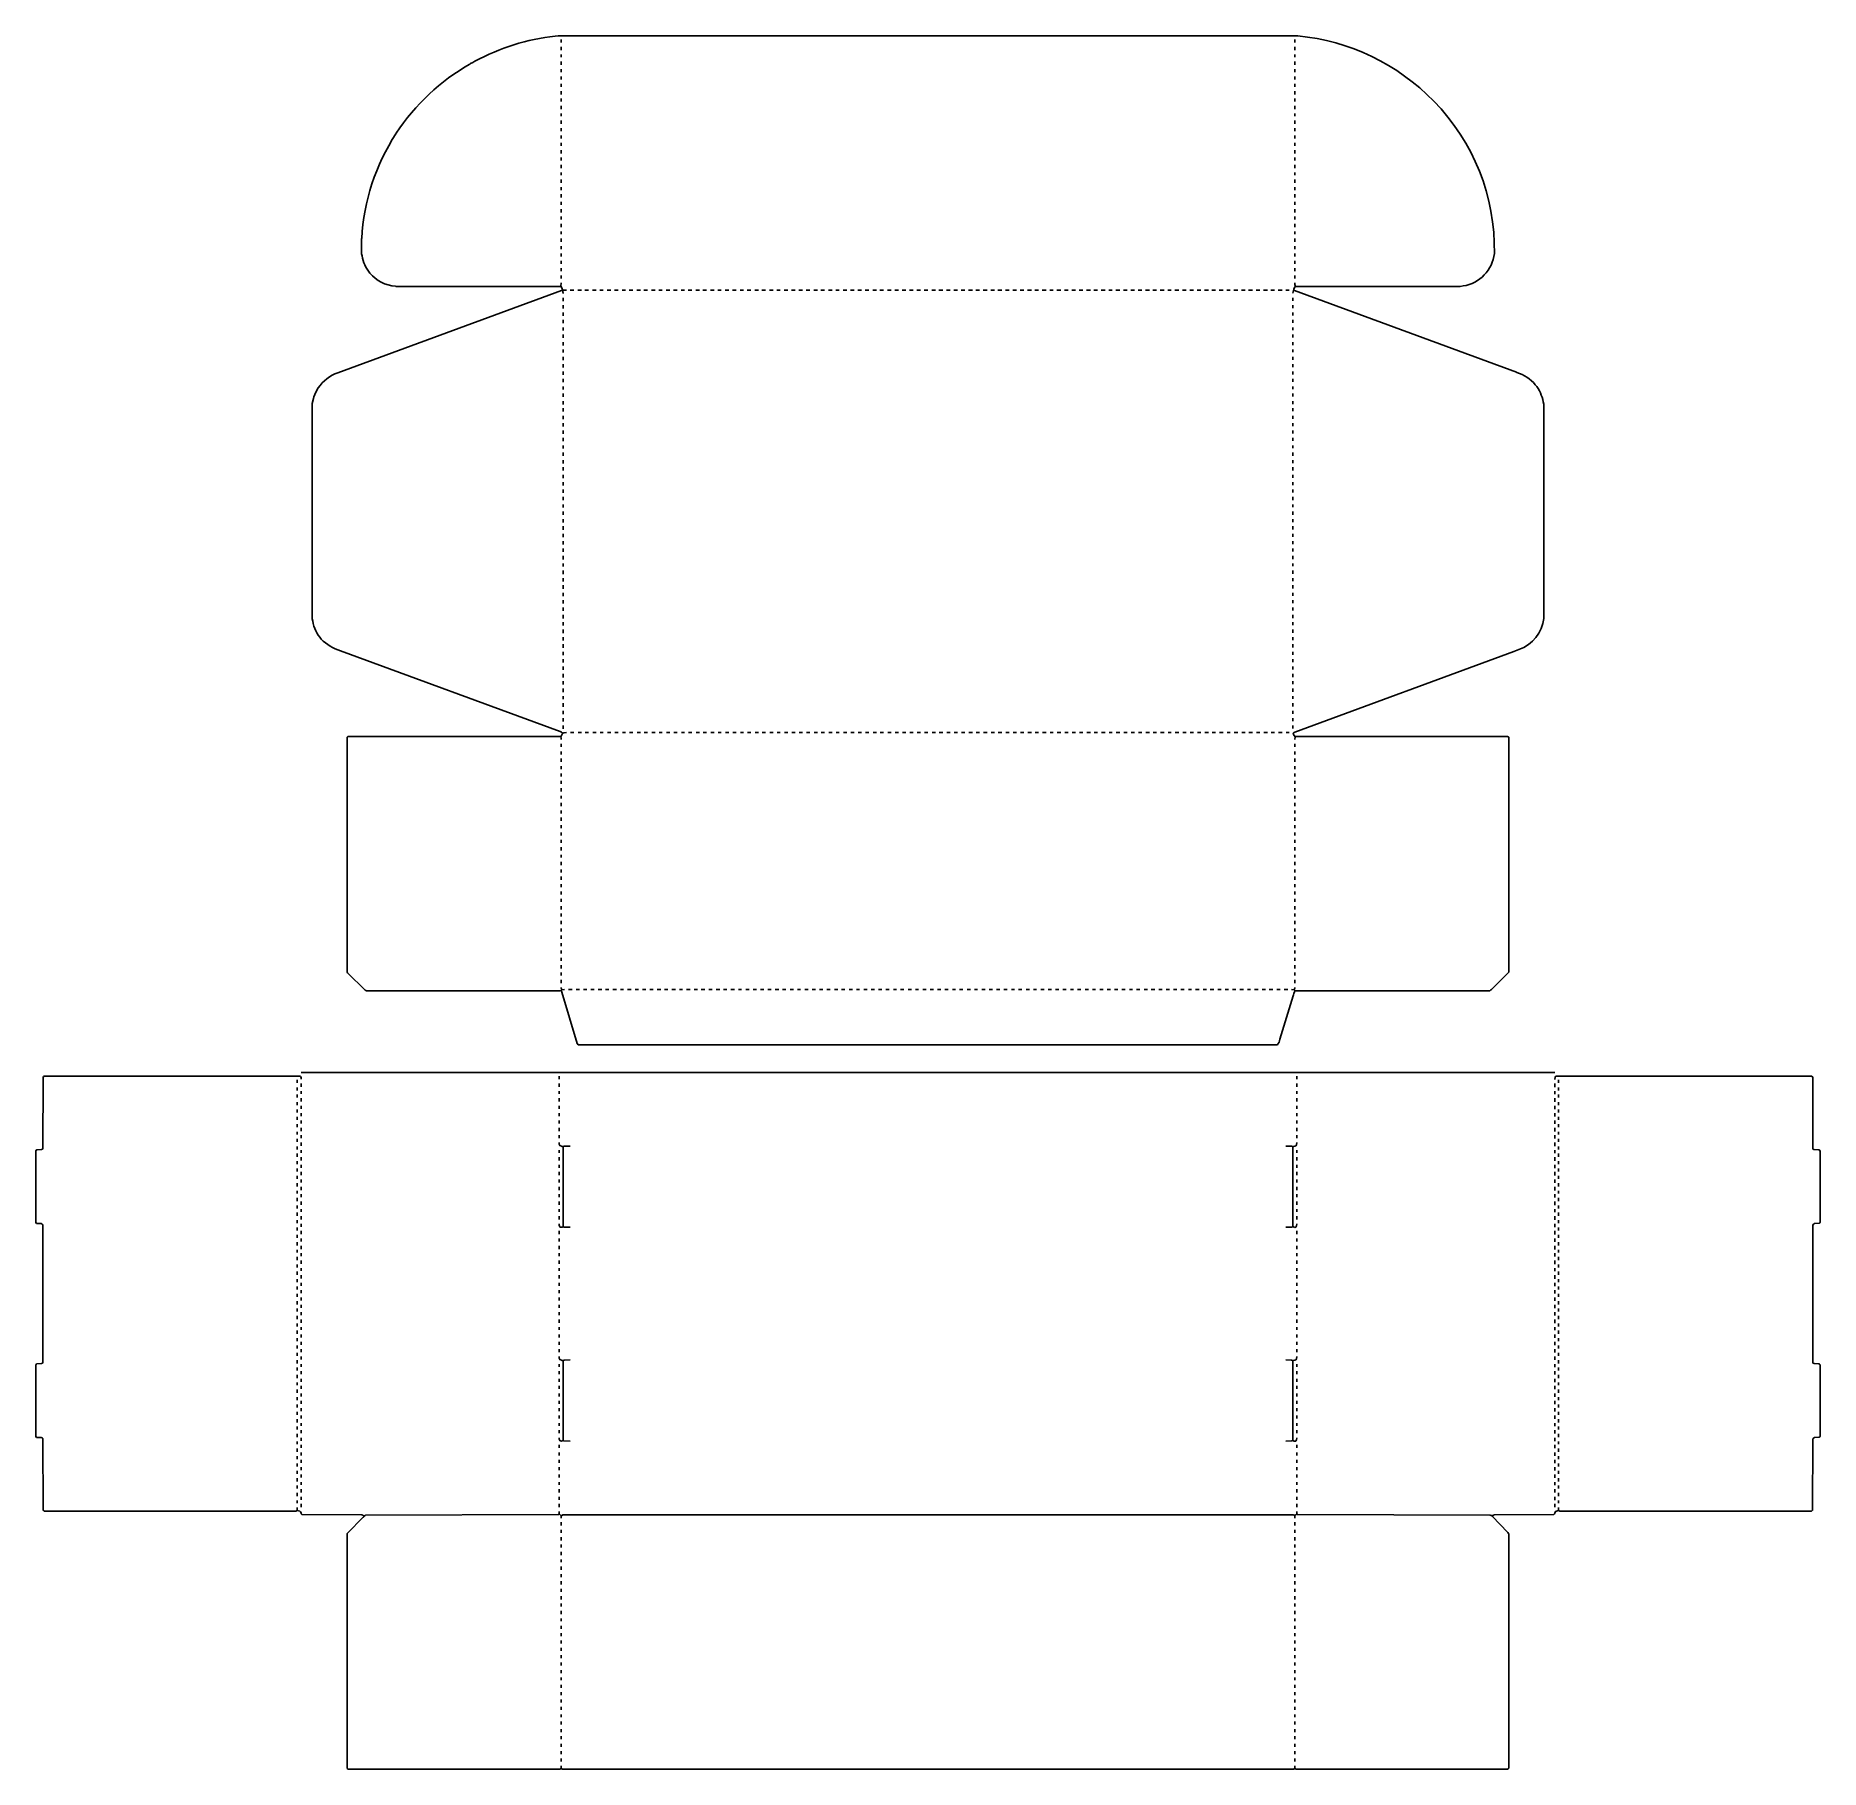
# Model space of a CAD drawing. Extents: x 659 to 6375, y 644 to 6196.
import ezdxf

# ---------------------------------------------------------------- set-up
doc = ezdxf.new("R2010")
doc.units = 0
doc.layers.get('0').update_dxf_attribs({"linetype": 'CONTINUOUS'})

msp = doc.modelspace()

# ---------------------------------------------------------------- linework, layer by layer
at = {"color": 7, "linetype": 'CONTINUOUS'}
for points in [[(4686, 5371), (4688, 5380, -0.170548), (4694, 5394), (4696, 5393), (5222, 5393), (5230.95122, 5394.439024, 0.339423), (5331, 5499, 0.20115), (5137.24948, 5986.233888, 0.177289), (4702.044554, 6195.445545), (4701, 6196), (2332, 6196), (2323.04878, 6194.560976, 0.098136), (2065.9, 6114.2, 0.067868), (2059, 6110, 0.072675), (2049.9, 6105.2, 0.117352), (1814, 5884), (1813, 5882, 0.133303), (1703.533074, 5547.029183), (1703, 5546), (1703, 5497), (1704.405405, 5491.067568, 0.134235), (1729.76, 5435.82, 0.204781), (1810.95122, 5393.560976), (1812, 5393), (2338, 5393), (2341, 5394), (2343.76, 5388.82, -0.080318), (2347, 5381)], [(2359, 5381), (2347, 5381), (2346, 5380), (2343.088235, 5379.647059), (1627.1, 5116.7, 0.162919), (1564, 5068), (1556.2, 5053.9), (1550.3, 5039.9), (1548.647059, 5034.088235), (1545, 5018), (1545, 4328), (1546.42, 4321.06, 0.139644), (1573.756098, 4263.804878, 0.135517), (1635.1, 4226.2), (2339.1, 3967.3, -0.11617), (2347, 3962), (2347.9, 3962.2), (2351.04878, 3963.560976), (2359, 3964)], [(2348, 5370, 0.131581), (2346, 5380)], [(4693, 3951), (4688.2, 3958.1), (4687, 3962), (4692, 3966), (5392.9, 4224.2), (5409.9, 4230.3, 0.288674), (5489, 4330), (5489, 5016), (5487.58, 5022.94, 0.129353), (5462.245902, 5078.204918, 0.132528), (5402.9, 5117.8), (5402.1, 5118.2), (4690.911765, 5379.647059), (4688, 5380)], [(4694, 5394, -0.23154), (4692, 5404)], [(2347, 3962), (2346.8, 3961.1), (2343, 3955, 0.120666), (2341, 3951), (2339.1, 3951.3), (2338, 3952), (1660, 3952), (1657, 3949), (1657, 3197), (1658, 3195), (1714, 3139, -0.120666), (1718, 3137), (2337, 3137), (2342, 3138), (2344, 3140), (2353, 3141)], [(2342, 3942, 0.083987), (2341, 3951)], [(2344, 3140), (2343.2, 3143.1, -0.138157), (2342, 3148)], [(4690, 3140), (4690.8, 3143.1, 0.138157), (4692, 3148)], [(2342, 3138), (2343.8, 3132.9), (2393.7, 2968.9), (2394, 2967), (2397, 2964), (4636, 2964, 0.141424), (4644.3, 2981.9), (4686.3, 3120.9, -0.089615), (4691.647059, 3135.088235), (4692, 3138)], [(1509, 2854, 0.42265), (1505, 2864), (686, 2864, 0.271263), (682.497807, 2859.997826), (681.502193, 2632.002174, -0.402595), (677.970817, 2628.466926), (663.029183, 2627.533074, 0.267005), (659, 2624), (659, 2395), (662, 2392), (676.970817, 2391.533074, -0.221516), (682, 2388), (682, 1947, -0.267005), (677.970817, 1943.466926), (661.9, 1942.3, 0.179961), (659, 1939), (659, 1710), (662, 1707), (676.970817, 1706.533074, -0.221516), (682, 1703), (682.497807, 1475.002174, 0.271263), (686, 1471), (1493, 1471, -0.120666), (1497, 1473), (1501.088235, 1471.352941, -0.448281), (1509.7, 1461.9, 0.335236), (1513.002591, 1459.497382), (1703.997409, 1458.502618, -0.094635), (1709, 1456), (1712, 1456), (1713.9, 1457.2), (1715.1, 1457.8), (2333.1, 1459.8), (2336, 1461)], [(4698, 1461), (4700.1, 1460.2), (5317.1, 1458.2), (5317.9, 1457.8, 0.301324), (5330.002591, 1458.502618), (5520.997409, 1459.497382), (5523.8, 1462.1), (5524.647059, 1464.088235), (5526.5, 1469.5), (5536, 1473, -0.120666), (5540, 1471), (6347, 1471), (6350.3, 1473.9), (6351.497797, 1701.997817, -0.321517), (6356.029183, 1706.533074), (6370.970817, 1707.466926, 0.267005), (6375, 1711), (6375, 1939, 0.243738), (6369.970817, 1942.533074), (6355.029183, 1943.466926, -0.325943), (6351, 1947), (6351, 2387, -0.198471), (6356.029183, 2391.533074), (6372.1, 2392.7, 0.179961), (6375, 2396), (6375, 2624, 0.243738), (6369.970817, 2627.533074), (6353.9, 2628.7, -0.335333), (6351.497817, 2632.002164), (6351, 2861), (6347, 2864), (5528, 2864, 0.082311), (5525.439024, 2860.95122), (5525, 2853)], [(2336, 2651, 0.183117), (2337.5, 2641.5), (2342.911765, 2639.647059, 0.25967), (2352.023691, 2639.526185), (2371, 2640)], [(2371, 2380), (2351.022624, 2380.475113, -0.1394), (2348, 2382), (2348, 2638)], [(4663, 2640), (4680.975138, 2639.527624, 0.224633), (4695.1, 2640.7), (4696.5, 2641.5), (4697.569231, 2644.053846), (4698, 2651)], [(4686, 2638), (4686, 2382, -0.120666), (4690, 2380, 0.45998), (4697.569231, 2384.053846), (4698, 2391)], [(2336, 2391, 0.183117), (2337.5, 2381.5, 0.283608), (2348, 2382)], [(2336, 1966, 0.183117), (2337.5, 1956.5), (2342.911765, 1954.647059, 0.25967), (2352.023691, 1954.526185), (2371, 1955)], [(2371, 1695), (2351.022624, 1695.475113, -0.1394), (2348, 1697), (2348, 1953)], [(4663, 1955), (4680.975138, 1954.527624, 0.224633), (4695.1, 1955.7), (4696.5, 1956.5), (4697.569231, 1959.053846), (4698, 1966)], [(4686, 1953), (4686, 1697, -0.120666), (4690, 1695, 0.45998), (4697.569231, 1699.053846), (4698, 1706)], [(2336, 1706, 0.183117), (2337.5, 1696.5, 0.283608), (2348, 1697)], [(1711, 1456), (1710.7, 1454.1), (1709, 1452), (1708, 1451), (1657.8, 1400.1), (1657, 1399), (1657, 647), (1660, 644), (2338, 644, -0.120666), (2342, 646, -0.120666), (2346, 644), (4688, 644, -0.120666), (4692, 646, -0.120666), (4696, 644), (5373, 644), (5376.3, 646.9), (5377, 648), (5377, 1398), (5376.2, 1399.1), (5373.750047, 1402.754854), (5323.49963, 1454.480776), (5323, 1456)], [(2336, 1470), (2336, 1461), (2336.804878, 1460.756098), (2341, 1457), (2344, 1457), (2345.9, 1458.2), (2347, 1459), (4687, 1459, 0.470063), (4697.1, 1460.8), (4698, 1461), (4698, 1470)]]:
    msp.add_lwpolyline(points, format="xyb", dxfattribs=at)
for points in [[(2342, 6174), (2342, 6184)], [(4692, 6174), (4692, 6184)], [(2342, 6150), (2342, 6160)], [(2342, 6127), (2342, 6136)], [(4692, 6150), (4692, 6160)], [(4692, 6127), (4692, 6136)], [(2342, 6103), (2342, 6113)], [(2342, 6079), (2342, 6089)], [(2342, 6056), (2342, 6065)], [(4692, 6103), (4692, 6113)], [(4692, 6079), (4692, 6089)], [(4692, 6056), (4692, 6065)], [(2342, 6032), (2342, 6042)], [(2342, 6008), (2342, 6018)], [(4692, 6032), (4692, 6042)], [(4692, 6008), (4692, 6018)], [(2342, 5985), (2342, 5995)], [(2342, 5961), (2342, 5971)], [(2342, 5938), (2342, 5947)], [(4692, 5985), (4692, 5995)], [(4692, 5961), (4692, 5971)], [(4692, 5938), (4692, 5947)], [(2342, 5914), (2342, 5924)], [(2342, 5890), (2342, 5900)], [(4692, 5914), (4692, 5924)], [(4692, 5890), (4692, 5900)], [(2342, 5867), (2342, 5876)], [(2342, 5843), (2342, 5853)], [(4692, 5867), (4692, 5876)], [(4692, 5843), (4692, 5853)], [(2342, 5819), (2342, 5829)], [(2342, 5796), (2342, 5806)], [(2342, 5772), (2342, 5782)], [(4692, 5819), (4692, 5829)], [(4692, 5796), (4692, 5806)], [(4692, 5772), (4692, 5782)], [(2342, 5749), (2342, 5758)], [(2342, 5725), (2342, 5735)], [(4692, 5749), (4692, 5758)], [(4692, 5725), (4692, 5735)], [(2342, 5701), (2342, 5711)], [(2342, 5678), (2342, 5688)], [(2342, 5654), (2342, 5664)], [(4692, 5701), (4692, 5711)], [(4692, 5678), (4692, 5688)], [(4692, 5654), (4692, 5664)], [(2342, 5630), (2342, 5640)], [(2342, 5607), (2342, 5617)], [(4692, 5630), (4692, 5640)], [(4692, 5607), (4692, 5617)], [(2342, 5583), (2342, 5593)], [(2342, 5560), (2342, 5569)], [(2342, 5536), (2342, 5546)], [(4692, 5583), (4692, 5593)], [(4692, 5560), (4692, 5569)], [(4692, 5536), (4692, 5546)], [(2342, 5512), (2342, 5522)], [(2342, 5489), (2342, 5499)], [(4692, 5512), (4692, 5522)], [(4692, 5489), (4692, 5499)], [(2342, 5465), (2342, 5475)], [(2342, 5442), (2342, 5451)], [(4692, 5465), (4692, 5475)], [(4692, 5442), (4692, 5451)], [(2341, 5394), (2342, 5404)], [(2342, 5418), (2342, 5428)], [(2371, 5381), (2383, 5381)], [(2395, 5381), (2407, 5381)], [(2418, 5381), (2430, 5381)], [(2442, 5381), (2454, 5381)], [(2466, 5381), (2477, 5381)], [(2489, 5381), (2501, 5381)], [(2513, 5381), (2525, 5381)], [(2537, 5381), (2548, 5381)], [(2560, 5381), (2572, 5381)], [(2584, 5381), (2596, 5381)], [(2607, 5381), (2619, 5381)], [(2631, 5381), (2643, 5381)], [(2655, 5381), (2666, 5381)], [(2678, 5381), (2690, 5381)], [(2702, 5381), (2714, 5381)], [(2726, 5381), (2737, 5381)], [(2749, 5381), (2761, 5381)], [(2773, 5381), (2785, 5381)], [(2796, 5381), (2808, 5381)], [(2820, 5381), (2832, 5381)], [(2844, 5381), (2855, 5381)], [(2867, 5381), (2879, 5381)], [(2891, 5381), (2903, 5381)], [(2915, 5381), (2926, 5381)], [(2938, 5381), (2950, 5381)], [(2962, 5381), (2974, 5381)], [(2985, 5381), (2997, 5381)], [(3009, 5381), (3021, 5381)], [(3033, 5381), (3044, 5381)], [(3056, 5381), (3068, 5381)], [(3080, 5381), (3092, 5381)], [(3103, 5381), (3115, 5381)], [(3127, 5381), (3139, 5381)], [(3151, 5381), (3163, 5381)], [(3174, 5381), (3186, 5381)], [(3198, 5381), (3210, 5381)], [(3222, 5381), (3233, 5381)], [(3245, 5381), (3257, 5381)], [(3269, 5381), (3281, 5381)], [(3292, 5381), (3304, 5381)], [(3316, 5381), (3328, 5381)], [(3340, 5381), (3352, 5381)], [(3363, 5381), (3375, 5381)], [(3387, 5381), (3399, 5381)], [(3411, 5381), (3422, 5381)], [(3434, 5381), (3446, 5381)], [(3458, 5381), (3470, 5381)], [(3481, 5381), (3493, 5381)], [(3505, 5381), (3517, 5381)], [(3529, 5381), (3541, 5381)], [(3552, 5381), (3564, 5381)], [(3576, 5381), (3588, 5381)], [(3600, 5381), (3611, 5381)], [(3623, 5381), (3635, 5381)], [(3647, 5381), (3659, 5381)], [(3670, 5381), (3682, 5381)], [(3694, 5381), (3706, 5381)], [(3718, 5381), (3730, 5381)], [(3741, 5381), (3753, 5381)], [(3765, 5381), (3777, 5381)], [(3789, 5381), (3800, 5381)], [(3812, 5381), (3824, 5381)], [(3836, 5381), (3848, 5381)], [(3859, 5381), (3871, 5381)], [(3883, 5381), (3895, 5381)], [(3907, 5381), (3918, 5381)], [(3930, 5381), (3942, 5381)], [(3954, 5381), (3966, 5381)], [(3978, 5381), (3989, 5381)], [(4001, 5381), (4013, 5381)], [(4025, 5381), (4037, 5381)], [(4048, 5381), (4060, 5381)], [(4072, 5381), (4084, 5381)], [(4096, 5381), (4107, 5381)], [(4119, 5381), (4131, 5381)], [(4143, 5381), (4155, 5381)], [(4167, 5381), (4178, 5381)], [(4190, 5381), (4202, 5381)], [(4214, 5381), (4226, 5381)], [(4237, 5381), (4249, 5381)], [(4261, 5381), (4273, 5381)], [(4285, 5381), (4296, 5381)], [(4308, 5381), (4320, 5381)], [(4332, 5381), (4344, 5381)], [(4356, 5381), (4367, 5381)], [(4379, 5381), (4391, 5381)], [(4403, 5381), (4415, 5381)], [(4426, 5381), (4438, 5381)], [(4450, 5381), (4462, 5381)], [(4474, 5381), (4485, 5381)], [(4497, 5381), (4509, 5381)], [(4521, 5381), (4533, 5381)], [(4544, 5381), (4556, 5381)], [(4568, 5381), (4580, 5381)], [(4592, 5381), (4604, 5381)], [(4615, 5381), (4627, 5381)], [(4639, 5381), (4651, 5381)], [(4663, 5381), (4674, 5381)], [(4692, 5418), (4692, 5428)], [(2348, 5346), (2348, 5357)], [(2348, 5322), (2348, 5333)], [(4686, 5347), (4686, 5357)], [(4686, 5323), (4686, 5333)], [(2348, 5299), (2348, 5310)], [(2348, 5275), (2348, 5286)], [(2348, 5252), (2348, 5262)], [(4686, 5300), (4686, 5310)], [(4686, 5276), (4686, 5286)], [(4686, 5253), (4686, 5262)], [(2348, 5228), (2348, 5239)], [(2348, 5204), (2348, 5215)], [(4686, 5229), (4686, 5239)], [(4686, 5205), (4686, 5215)], [(2348, 5181), (2348, 5191)], [(2348, 5157), (2348, 5168)], [(4686, 5182), (4686, 5191)], [(4686, 5158), (4686, 5168)], [(2348, 5133), (2348, 5144)], [(2348, 5110), (2348, 5121)], [(2348, 5086), (2348, 5097)], [(4686, 5134), (4686, 5144)], [(4686, 5111), (4686, 5121)], [(4686, 5087), (4686, 5097)], [(2348, 5063), (2348, 5073)], [(2348, 5039), (2348, 5050)], [(4686, 5064), (4686, 5073)], [(4686, 5040), (4686, 5050)], [(2348, 5015), (2348, 5026)], [(2348, 4992), (2348, 5003)], [(2348, 4968), (2348, 4979)], [(4686, 5016), (4686, 5026)], [(4686, 4993), (4686, 5003)], [(4686, 4969), (4686, 4979)], [(2348, 4944), (2348, 4955)], [(2348, 4921), (2348, 4932)], [(4686, 4945), (4686, 4955)], [(4686, 4922), (4686, 4932)], [(2348, 4897), (2348, 4908)], [(2348, 4874), (2348, 4884)], [(2348, 4850), (2348, 4861)], [(4686, 4898), (4686, 4908)], [(4686, 4875), (4686, 4884)], [(4686, 4851), (4686, 4861)], [(2348, 4826), (2348, 4837)], [(2348, 4803), (2348, 4814)], [(4686, 4827), (4686, 4837)], [(4686, 4804), (4686, 4814)], [(2348, 4779), (2348, 4790)], [(2348, 4756), (2348, 4766)], [(4686, 4780), (4686, 4790)], [(4686, 4757), (4686, 4766)], [(2348, 4732), (2348, 4743)], [(2348, 4708), (2348, 4719)], [(2348, 4685), (2348, 4695)], [(4686, 4733), (4686, 4743)], [(4686, 4709), (4686, 4719)], [(4686, 4686), (4686, 4695)], [(2348, 4661), (2348, 4672)], [(2348, 4637), (2348, 4648)], [(4686, 4662), (4686, 4672)], [(4686, 4638), (4686, 4648)], [(2348, 4614), (2348, 4625)], [(2348, 4590), (2348, 4601)], [(2348, 4567), (2348, 4577)], [(4686, 4615), (4686, 4625)], [(4686, 4591), (4686, 4601)], [(4686, 4568), (4686, 4577)], [(2348, 4543), (2348, 4554)], [(2348, 4519), (2348, 4530)], [(4686, 4544), (4686, 4554)], [(4686, 4520), (4686, 4530)], [(2348, 4496), (2348, 4506)], [(2348, 4472), (2348, 4483)], [(2348, 4448), (2348, 4459)], [(4686, 4497), (4686, 4506)], [(4686, 4473), (4686, 4483)], [(4686, 4449), (4686, 4459)], [(2348, 4425), (2348, 4436)], [(2348, 4401), (2348, 4412)], [(4686, 4426), (4686, 4436)], [(4686, 4402), (4686, 4412)], [(2348, 4378), (2348, 4388)], [(2348, 4354), (2348, 4365)], [(4686, 4379), (4686, 4388)], [(4686, 4355), (4686, 4365)], [(2348, 4330), (2348, 4341)], [(2348, 4307), (2348, 4318)], [(2348, 4283), (2348, 4294)], [(4686, 4331), (4686, 4341)], [(4686, 4308), (4686, 4318)], [(4686, 4284), (4686, 4294)], [(2348, 4259), (2348, 4270)], [(2348, 4236), (2348, 4247)], [(4686, 4260), (4686, 4270)], [(4686, 4237), (4686, 4247)], [(2348, 4212), (2348, 4223)], [(2348, 4189), (2348, 4199)], [(2348, 4165), (2348, 4176)], [(4686, 4213), (4686, 4223)], [(4686, 4190), (4686, 4199)], [(4686, 4166), (4686, 4176)], [(2348, 4141), (2348, 4152)], [(2348, 4118), (2348, 4129)], [(4686, 4142), (4686, 4152)], [(4686, 4119), (4686, 4129)], [(2348, 4094), (2348, 4105)], [(2348, 4071), (2348, 4081)], [(4686, 4095), (4686, 4105)], [(4686, 4072), (4686, 4081)], [(2348, 4047), (2348, 4058)], [(2348, 4023), (2348, 4034)], [(2348, 4000), (2348, 4010)], [(4686, 4048), (4686, 4058)], [(4686, 4024), (4686, 4034)], [(4686, 4001), (4686, 4010)], [(2348, 3976), (2348, 3987)], [(2372, 3964), (2383, 3964)], [(2396, 3964), (2407, 3964)], [(2419, 3964), (2430, 3964)], [(2443, 3964), (2454, 3964)], [(2467, 3964), (2477, 3964)], [(2490, 3964), (2501, 3964)], [(2514, 3964), (2525, 3964)], [(2538, 3964), (2548, 3964)], [(2561, 3964), (2572, 3964)], [(2585, 3964), (2596, 3964)], [(2608, 3964), (2619, 3964)], [(2632, 3964), (2643, 3964)], [(2656, 3964), (2666, 3964)], [(2679, 3964), (2690, 3964)], [(2703, 3964), (2714, 3964)], [(2727, 3964), (2737, 3964)], [(2750, 3964), (2761, 3964)], [(2774, 3964), (2785, 3964)], [(2797, 3964), (2808, 3964)], [(2821, 3964), (2832, 3964)], [(2845, 3964), (2855, 3964)], [(2868, 3964), (2879, 3964)], [(2892, 3964), (2903, 3964)], [(2916, 3964), (2926, 3964)], [(2939, 3964), (2950, 3964)], [(2963, 3964), (2974, 3964)], [(2986, 3964), (2997, 3964)], [(3010, 3964), (3021, 3964)], [(3034, 3964), (3044, 3964)], [(3057, 3964), (3068, 3964)], [(3081, 3964), (3092, 3964)], [(3104, 3964), (3115, 3964)], [(3128, 3964), (3139, 3964)], [(3152, 3964), (3163, 3964)], [(3175, 3964), (3186, 3964)], [(3199, 3964), (3210, 3964)], [(3223, 3964), (3233, 3964)], [(3246, 3964), (3257, 3964)], [(3270, 3964), (3281, 3964)], [(3293, 3964), (3304, 3964)], [(3317, 3964), (3328, 3964)], [(3341, 3964), (3352, 3964)], [(3364, 3964), (3375, 3964)], [(3388, 3964), (3399, 3964)], [(3412, 3964), (3422, 3964)], [(3435, 3964), (3446, 3964)], [(3459, 3964), (3470, 3964)], [(3482, 3964), (3493, 3964)], [(3506, 3964), (3517, 3964)], [(3530, 3964), (3541, 3964)], [(3553, 3964), (3564, 3964)], [(3577, 3964), (3588, 3964)], [(3601, 3964), (3611, 3964)], [(3624, 3964), (3635, 3964)], [(3648, 3964), (3659, 3964)], [(3671, 3964), (3682, 3964)], [(3695, 3964), (3706, 3964)], [(3719, 3964), (3730, 3964)], [(3742, 3964), (3753, 3964)], [(3766, 3964), (3777, 3964)], [(3790, 3964), (3800, 3964)], [(3813, 3964), (3824, 3964)], [(3837, 3964), (3848, 3964)], [(3860, 3964), (3871, 3964)], [(3884, 3964), (3895, 3964)], [(3908, 3964), (3918, 3964)], [(3931, 3964), (3942, 3964)], [(3955, 3964), (3966, 3964)], [(3979, 3964), (3989, 3964)], [(4002, 3964), (4013, 3964)], [(4026, 3964), (4037, 3964)], [(4049, 3964), (4060, 3964)], [(4073, 3964), (4084, 3964)], [(4097, 3964), (4107, 3964)], [(4120, 3964), (4131, 3964)], [(4144, 3964), (4155, 3964)], [(4168, 3964), (4178, 3964)], [(4191, 3964), (4202, 3964)], [(4215, 3964), (4226, 3964)], [(4238, 3964), (4249, 3964)], [(4262, 3964), (4273, 3964)], [(4286, 3964), (4296, 3964)], [(4309, 3964), (4320, 3964)], [(4333, 3964), (4344, 3964)], [(4357, 3964), (4367, 3964)], [(4380, 3964), (4391, 3964)], [(4404, 3964), (4415, 3964)], [(4427, 3964), (4438, 3964)], [(4451, 3964), (4462, 3964)], [(4475, 3964), (4485, 3964)], [(4498, 3964), (4509, 3964)], [(4522, 3964), (4533, 3964)], [(4545, 3964), (4556, 3964)], [(4569, 3964), (4580, 3964)], [(4593, 3964), (4604, 3964)], [(4616, 3964), (4627, 3964)], [(4640, 3964), (4651, 3964)], [(4664, 3964), (4674, 3964)], [(4681, 3141), (4690, 3140), (4692, 3138), (4695.923077, 3137.615385), (4697, 3137), (5316, 3137), (5320.1, 3139.8), (5322, 3141), (5375.2, 3194.9), (5376, 3196), (5377, 3197), (5377, 3949), (5373, 3952), (4696, 3952), (4693, 3951), (4692, 3942)], [(4686, 3977), (4686, 3987)], [(2342, 3918), (2342, 3928)], [(2342, 3894), (2342, 3904)], [(4692, 3918), (4692, 3928)], [(4692, 3894), (4692, 3904)], [(2342, 3871), (2342, 3881)], [(2342, 3847), (2342, 3857)], [(2342, 3824), (2342, 3833)], [(4692, 3871), (4692, 3881)], [(4692, 3847), (4692, 3857)], [(4692, 3824), (4692, 3833)], [(2342, 3800), (2342, 3810)], [(2342, 3776), (2342, 3786)], [(4692, 3800), (4692, 3810)], [(4692, 3776), (4692, 3786)], [(2342, 3753), (2342, 3762)], [(2342, 3729), (2342, 3739)], [(4692, 3753), (4692, 3762)], [(4692, 3729), (4692, 3739)], [(2342, 3705), (2342, 3715)], [(2342, 3682), (2342, 3692)], [(2342, 3658), (2342, 3668)], [(4692, 3705), (4692, 3715)], [(4692, 3682), (4692, 3692)], [(4692, 3658), (4692, 3668)], [(2342, 3635), (2342, 3644)], [(2342, 3611), (2342, 3621)], [(4692, 3635), (4692, 3644)], [(4692, 3611), (4692, 3621)], [(2342, 3587), (2342, 3597)], [(2342, 3564), (2342, 3573)], [(2342, 3540), (2342, 3550)], [(4692, 3587), (4692, 3597)], [(4692, 3564), (4692, 3573)], [(4692, 3540), (4692, 3550)], [(2342, 3516), (2342, 3526)], [(2342, 3493), (2342, 3503)], [(4692, 3516), (4692, 3526)], [(4692, 3493), (4692, 3503)], [(2342, 3469), (2342, 3479)], [(2342, 3446), (2342, 3455)], [(2342, 3422), (2342, 3432)], [(4692, 3469), (4692, 3479)], [(4692, 3446), (4692, 3455)], [(4692, 3422), (4692, 3432)], [(2342, 3398), (2342, 3408)], [(2342, 3375), (2342, 3385)], [(4692, 3398), (4692, 3408)], [(4692, 3375), (4692, 3385)], [(2342, 3351), (2342, 3361)], [(2342, 3327), (2342, 3337)], [(4692, 3351), (4692, 3361)], [(4692, 3327), (4692, 3337)], [(2342, 3304), (2342, 3314)], [(2342, 3280), (2342, 3290)], [(2342, 3257), (2342, 3266)], [(4692, 3304), (4692, 3314)], [(4692, 3280), (4692, 3290)], [(4692, 3257), (4692, 3266)], [(2342, 3233), (2342, 3243)], [(2342, 3209), (2342, 3219)], [(4692, 3233), (4692, 3243)], [(4692, 3209), (4692, 3219)], [(2342, 3186), (2342, 3196)], [(2342, 3162), (2342, 3172)], [(4692, 3186), (4692, 3196)], [(4692, 3162), (4692, 3172)], [(2366, 3141), (2377, 3141)], [(2390, 3141), (2401, 3141)], [(2414, 3141), (2424, 3141)], [(2437, 3141), (2448, 3141)], [(2461, 3141), (2472, 3141)], [(2484, 3141), (2495, 3141)], [(2508, 3141), (2519, 3141)], [(2532, 3141), (2542, 3141)], [(2555, 3141), (2566, 3141)], [(2579, 3141), (2590, 3141)], [(2603, 3141), (2613, 3141)], [(2626, 3141), (2637, 3141)], [(2650, 3141), (2661, 3141)], [(2673, 3141), (2684, 3141)], [(2697, 3141), (2708, 3141)], [(2721, 3141), (2731, 3141)], [(2744, 3141), (2755, 3141)], [(2768, 3141), (2779, 3141)], [(2791, 3141), (2802, 3141)], [(2815, 3141), (2826, 3141)], [(2839, 3141), (2850, 3141)], [(2862, 3141), (2873, 3141)], [(2886, 3141), (2897, 3141)], [(2910, 3141), (2920, 3141)], [(2933, 3141), (2944, 3141)], [(2957, 3141), (2968, 3141)], [(2980, 3141), (2991, 3141)], [(3004, 3141), (3015, 3141)], [(3028, 3141), (3039, 3141)], [(3051, 3141), (3062, 3141)], [(3075, 3141), (3086, 3141)], [(3099, 3141), (3109, 3141)], [(3122, 3141), (3133, 3141)], [(3146, 3141), (3157, 3141)], [(3169, 3141), (3180, 3141)], [(3193, 3141), (3204, 3141)], [(3217, 3141), (3228, 3141)], [(3240, 3141), (3251, 3141)], [(3264, 3141), (3275, 3141)], [(3288, 3141), (3298, 3141)], [(3311, 3141), (3322, 3141)], [(3335, 3141), (3346, 3141)], [(3358, 3141), (3369, 3141)], [(3382, 3141), (3393, 3141)], [(3406, 3141), (3416, 3141)], [(3429, 3141), (3440, 3141)], [(3453, 3141), (3464, 3141)], [(3477, 3141), (3487, 3141)], [(3500, 3141), (3511, 3141)], [(3524, 3141), (3535, 3141)], [(3547, 3141), (3558, 3141)], [(3571, 3141), (3582, 3141)], [(3595, 3141), (3605, 3141)], [(3618, 3141), (3629, 3141)], [(3642, 3141), (3653, 3141)], [(3666, 3141), (3676, 3141)], [(3689, 3141), (3700, 3141)], [(3713, 3141), (3724, 3141)], [(3736, 3141), (3747, 3141)], [(3760, 3141), (3771, 3141)], [(3784, 3141), (3794, 3141)], [(3807, 3141), (3818, 3141)], [(3831, 3141), (3842, 3141)], [(3855, 3141), (3865, 3141)], [(3878, 3141), (3889, 3141)], [(3902, 3141), (3913, 3141)], [(3925, 3141), (3936, 3141)], [(3949, 3141), (3960, 3141)], [(3973, 3141), (3983, 3141)], [(3996, 3141), (4007, 3141)], [(4020, 3141), (4031, 3141)], [(4044, 3141), (4054, 3141)], [(4067, 3141), (4078, 3141)], [(4091, 3141), (4102, 3141)], [(4114, 3141), (4125, 3141)], [(4138, 3141), (4149, 3141)], [(4162, 3141), (4172, 3141)], [(4185, 3141), (4196, 3141)], [(4209, 3141), (4220, 3141)], [(4232, 3141), (4243, 3141)], [(4256, 3141), (4267, 3141)], [(4280, 3141), (4291, 3141)], [(4303, 3141), (4314, 3141)], [(4327, 3141), (4338, 3141)], [(4351, 3141), (4361, 3141)], [(4374, 3141), (4385, 3141)], [(4398, 3141), (4409, 3141)], [(4421, 3141), (4432, 3141)], [(4445, 3141), (4456, 3141)], [(4469, 3141), (4480, 3141)], [(4492, 3141), (4503, 3141)], [(4516, 3141), (4527, 3141)], [(4540, 3141), (4550, 3141)], [(4563, 3141), (4574, 3141)], [(4587, 3141), (4598, 3141)], [(4610, 3141), (4621, 3141)], [(4634, 3141), (4645, 3141)], [(4658, 3141), (4669, 3141)], [(1509, 2876), (5525, 2876)], [(2336, 2854), (2336, 2864)], [(4698, 2854), (4698, 2864)], [(1497, 2842), (1497, 2852)], [(1497, 2818), (1497, 2828)], [(1497, 2795), (1497, 2805)], [(1509, 2830), (1509, 2840)], [(1509, 2807), (1509, 2816)], [(2336, 2830), (2336, 2840)], [(2336, 2807), (2336, 2816)], [(4698, 2830), (4698, 2840)], [(4698, 2807), (4698, 2816)], [(5525, 2829), (5525, 2840)], [(5525, 2806), (5525, 2816)], [(5536, 2842), (5536, 2852)], [(5536, 2818), (5536, 2828)], [(5536, 2795), (5536, 2805)], [(1497, 2771), (1497, 2781)], [(1497, 2747), (1497, 2757)], [(1509, 2783), (1509, 2793)], [(1509, 2759), (1509, 2769)], [(1509, 2736), (1509, 2745)], [(2336, 2783), (2336, 2793)], [(2336, 2759), (2336, 2769)], [(2336, 2736), (2336, 2745)], [(4698, 2783), (4698, 2793)], [(4698, 2759), (4698, 2769)], [(4698, 2736), (4698, 2745)], [(5525, 2782), (5525, 2793)], [(5525, 2758), (5525, 2769)], [(5525, 2735), (5525, 2745)], [(5536, 2771), (5536, 2781)], [(5536, 2747), (5536, 2757)], [(1497, 2724), (1497, 2734)], [(1497, 2700), (1497, 2710)], [(1509, 2712), (1509, 2722)], [(1509, 2688), (1509, 2698)], [(2336, 2712), (2336, 2722)], [(2336, 2688), (2336, 2698)], [(4698, 2712), (4698, 2722)], [(4698, 2688), (4698, 2698)], [(5525, 2711), (5525, 2722)], [(5525, 2687), (5525, 2698)], [(5536, 2724), (5536, 2734)], [(5536, 2700), (5536, 2710)], [(1497, 2677), (1497, 2686)], [(1497, 2653), (1497, 2663)], [(1497, 2629), (1497, 2639)], [(1509, 2665), (1509, 2675)], [(1509, 2641), (1509, 2651)], [(2336, 2665), (2336, 2675)], [(4698, 2665), (4698, 2675)], [(5525, 2664), (5525, 2675)], [(5525, 2640), (5525, 2651)], [(5536, 2677), (5536, 2686)], [(5536, 2653), (5536, 2663)], [(5536, 2629), (5536, 2639)], [(1497, 2606), (1497, 2616)], [(1497, 2582), (1497, 2592)], [(1509, 2618), (1509, 2627)], [(1509, 2594), (1509, 2604)], [(1509, 2570), (1509, 2580)], [(2336, 2618), (2336, 2627)], [(2336, 2594), (2336, 2604)], [(2336, 2570), (2336, 2580)], [(4698, 2618), (4698, 2627)], [(4698, 2594), (4698, 2604)], [(4698, 2570), (4698, 2580)], [(5525, 2617), (5525, 2627)], [(5525, 2593), (5525, 2604)], [(5525, 2569), (5525, 2580)], [(5536, 2606), (5536, 2616)], [(5536, 2582), (5536, 2592)], [(1497, 2559), (1497, 2568)], [(1497, 2535), (1497, 2545)], [(1497, 2511), (1497, 2521)], [(1509, 2547), (1509, 2557)], [(1509, 2523), (1509, 2533)], [(2336, 2547), (2336, 2557)], [(2336, 2523), (2336, 2533)], [(4698, 2547), (4698, 2557)], [(4698, 2523), (4698, 2533)], [(5525, 2546), (5525, 2557)], [(5525, 2522), (5525, 2533)], [(5536, 2559), (5536, 2568)], [(5536, 2535), (5536, 2545)], [(5536, 2511), (5536, 2521)], [(1497, 2488), (1497, 2497)], [(1497, 2464), (1497, 2474)], [(1509, 2499), (1509, 2509)], [(1509, 2476), (1509, 2486)], [(1509, 2452), (1509, 2462)], [(2336, 2499), (2336, 2509)], [(2336, 2476), (2336, 2486)], [(2336, 2452), (2336, 2462)], [(4698, 2499), (4698, 2509)], [(4698, 2476), (4698, 2486)], [(4698, 2452), (4698, 2462)], [(5525, 2498), (5525, 2509)], [(5525, 2475), (5525, 2486)], [(5525, 2451), (5525, 2462)], [(5536, 2488), (5536, 2497)], [(5536, 2464), (5536, 2474)], [(1497, 2440), (1497, 2450)], [(1497, 2417), (1497, 2427)], [(1497, 2393), (1497, 2403)], [(1509, 2429), (1509, 2438)], [(1509, 2405), (1509, 2415)], [(2336, 2429), (2336, 2438)], [(2336, 2405), (2336, 2415)], [(4698, 2429), (4698, 2438)], [(4698, 2405), (4698, 2415)], [(5525, 2428), (5525, 2438)], [(5525, 2404), (5525, 2415)], [(5536, 2440), (5536, 2450)], [(5536, 2417), (5536, 2427)], [(5536, 2393), (5536, 2403)], [(1497, 2370), (1497, 2379)], [(1497, 2346), (1497, 2356)], [(1509, 2381), (1509, 2391)], [(1509, 2358), (1509, 2368)], [(1509, 2334), (1509, 2344)], [(2336, 2358), (2336, 2368)], [(2336, 2334), (2336, 2344)], [(4663, 2380), (4681.976309, 2380.473815), (4686, 2382)], [(4698, 2358), (4698, 2368)], [(4698, 2334), (4698, 2344)], [(5525, 2380), (5525, 2391)], [(5525, 2357), (5525, 2368)], [(5525, 2333), (5525, 2344)], [(5536, 2370), (5536, 2379)], [(5536, 2346), (5536, 2356)], [(1497, 2322), (1497, 2332)], [(1497, 2299), (1497, 2308)], [(1509, 2310), (1509, 2320)], [(1509, 2287), (1509, 2297)], [(2336, 2310), (2336, 2320)], [(2336, 2287), (2336, 2297)], [(4698, 2310), (4698, 2320)], [(4698, 2287), (4698, 2297)], [(5525, 2309), (5525, 2320)], [(5525, 2286), (5525, 2297)], [(5536, 2322), (5536, 2332)], [(5536, 2299), (5536, 2308)], [(1497, 2275), (1497, 2285)], [(1497, 2251), (1497, 2261)], [(1497, 2228), (1497, 2238)], [(1509, 2263), (1509, 2273)], [(1509, 2240), (1509, 2249)], [(2336, 2263), (2336, 2273)], [(2336, 2240), (2336, 2249)], [(4698, 2263), (4698, 2273)], [(4698, 2240), (4698, 2249)], [(5525, 2262), (5525, 2273)], [(5525, 2239), (5525, 2249)], [(5536, 2275), (5536, 2285)], [(5536, 2251), (5536, 2261)], [(5536, 2228), (5536, 2238)], [(1497, 2204), (1497, 2214)], [(1497, 2181), (1497, 2190)], [(1509, 2216), (1509, 2226)], [(1509, 2192), (1509, 2202)], [(1509, 2169), (1509, 2179)], [(2336, 2216), (2336, 2226)], [(2336, 2192), (2336, 2202)], [(2336, 2169), (2336, 2179)], [(4698, 2216), (4698, 2226)], [(4698, 2192), (4698, 2202)], [(4698, 2169), (4698, 2179)], [(5525, 2215), (5525, 2226)], [(5525, 2191), (5525, 2202)], [(5525, 2168), (5525, 2179)], [(5536, 2204), (5536, 2214)], [(5536, 2181), (5536, 2190)], [(1497, 2157), (1497, 2167)], [(1497, 2133), (1497, 2143)], [(1497, 2110), (1497, 2120)], [(1509, 2145), (1509, 2155)], [(1509, 2122), (1509, 2131)], [(2336, 2145), (2336, 2155)], [(2336, 2122), (2336, 2131)], [(4698, 2145), (4698, 2155)], [(4698, 2122), (4698, 2131)], [(5525, 2144), (5525, 2155)], [(5525, 2121), (5525, 2131)], [(5536, 2157), (5536, 2167)], [(5536, 2133), (5536, 2143)], [(5536, 2110), (5536, 2120)], [(1497, 2086), (1497, 2096)], [(1497, 2062), (1497, 2072)], [(1509, 2098), (1509, 2108)], [(1509, 2074), (1509, 2084)], [(1509, 2051), (1509, 2060)], [(2336, 2098), (2336, 2108)], [(2336, 2074), (2336, 2084)], [(2336, 2051), (2336, 2060)], [(4698, 2098), (4698, 2108)], [(4698, 2074), (4698, 2084)], [(4698, 2051), (4698, 2060)], [(5525, 2097), (5525, 2108)], [(5525, 2073), (5525, 2084)], [(5525, 2050), (5525, 2060)], [(5536, 2086), (5536, 2096)], [(5536, 2062), (5536, 2072)], [(1497, 2039), (1497, 2049)], [(1497, 2015), (1497, 2025)], [(1497, 1992), (1497, 2001)], [(1509, 2027), (1509, 2037)], [(1509, 2003), (1509, 2013)], [(2336, 2027), (2336, 2037)], [(2336, 2003), (2336, 2013)], [(4698, 2027), (4698, 2037)], [(4698, 2003), (4698, 2013)], [(5525, 2026), (5525, 2037)], [(5525, 2002), (5525, 2013)], [(5536, 2039), (5536, 2049)], [(5536, 2015), (5536, 2025)], [(5536, 1992), (5536, 2001)], [(1497, 1968), (1497, 1978)], [(1497, 1944), (1497, 1954)], [(1509, 1980), (1509, 1990)], [(1509, 1956), (1509, 1966)], [(2336, 1980), (2336, 1990)], [(4698, 1980), (4698, 1990)], [(5525, 1979), (5525, 1990)], [(5525, 1955), (5525, 1966)], [(5536, 1968), (5536, 1978)], [(5536, 1944), (5536, 1954)], [(1497, 1921), (1497, 1931)], [(1497, 1897), (1497, 1907)], [(1509, 1933), (1509, 1942)], [(1509, 1909), (1509, 1919)], [(1509, 1885), (1509, 1895)], [(2336, 1933), (2336, 1942)], [(2336, 1909), (2336, 1919)], [(2336, 1885), (2336, 1895)], [(4698, 1933), (4698, 1942)], [(4698, 1909), (4698, 1919)], [(4698, 1885), (4698, 1895)], [(5525, 1932), (5525, 1942)], [(5525, 1908), (5525, 1919)], [(5525, 1884), (5525, 1895)], [(5536, 1921), (5536, 1931)], [(5536, 1897), (5536, 1907)], [(1497, 1874), (1497, 1883)], [(1497, 1850), (1497, 1860)], [(1497, 1826), (1497, 1836)], [(1509, 1862), (1509, 1872)], [(1509, 1838), (1509, 1848)], [(2336, 1862), (2336, 1872)], [(2336, 1838), (2336, 1848)], [(4698, 1862), (4698, 1872)], [(4698, 1838), (4698, 1848)], [(5525, 1861), (5525, 1872)], [(5525, 1837), (5525, 1848)], [(5536, 1874), (5536, 1883)], [(5536, 1850), (5536, 1860)], [(5536, 1826), (5536, 1836)], [(1497, 1803), (1497, 1812)], [(1497, 1779), (1497, 1789)], [(1509, 1814), (1509, 1824)], [(1509, 1791), (1509, 1801)], [(1509, 1767), (1509, 1777)], [(2336, 1814), (2336, 1824)], [(2336, 1791), (2336, 1801)], [(2336, 1767), (2336, 1777)], [(4698, 1814), (4698, 1824)], [(4698, 1791), (4698, 1801)], [(4698, 1767), (4698, 1777)], [(5525, 1813), (5525, 1824)], [(5525, 1790), (5525, 1801)], [(5525, 1766), (5525, 1777)], [(5536, 1803), (5536, 1812)], [(5536, 1779), (5536, 1789)], [(1497, 1755), (1497, 1765)], [(1497, 1732), (1497, 1742)], [(1497, 1708), (1497, 1718)], [(1509, 1744), (1509, 1753)], [(1509, 1720), (1509, 1730)], [(2336, 1744), (2336, 1753)], [(2336, 1720), (2336, 1730)], [(4698, 1744), (4698, 1753)], [(4698, 1720), (4698, 1730)], [(5525, 1743), (5525, 1753)], [(5525, 1719), (5525, 1730)], [(5536, 1755), (5536, 1765)], [(5536, 1732), (5536, 1742)], [(5536, 1708), (5536, 1718)], [(1497, 1685), (1497, 1694)], [(1497, 1661), (1497, 1671)], [(1509, 1696), (1509, 1706)], [(1509, 1673), (1509, 1683)], [(1509, 1649), (1509, 1659)], [(2336, 1673), (2336, 1683)], [(2336, 1649), (2336, 1659)], [(4663, 1695), (4681.976309, 1695.473815), (4686, 1697)], [(4698, 1673), (4698, 1683)], [(4698, 1649), (4698, 1659)], [(5525, 1695), (5525, 1706)], [(5525, 1672), (5525, 1683)], [(5525, 1648), (5525, 1659)], [(5536, 1685), (5536, 1694)], [(5536, 1661), (5536, 1671)], [(1497, 1637), (1497, 1647)], [(1497, 1614), (1497, 1623)], [(1509, 1625), (1509, 1635)], [(1509, 1602), (1509, 1612)], [(2336, 1625), (2336, 1635)], [(2336, 1602), (2336, 1612)], [(4698, 1625), (4698, 1635)], [(4698, 1602), (4698, 1612)], [(5525, 1624), (5525, 1635)], [(5525, 1601), (5525, 1612)], [(5536, 1637), (5536, 1647)], [(5536, 1614), (5536, 1623)], [(1497, 1590), (1497, 1600)], [(1497, 1566), (1497, 1576)], [(1497, 1543), (1497, 1553)], [(1509, 1578), (1509, 1588)], [(1509, 1555), (1509, 1564)], [(2336, 1578), (2336, 1588)], [(2336, 1555), (2336, 1564)], [(4698, 1578), (4698, 1588)], [(4698, 1555), (4698, 1564)], [(5525, 1577), (5525, 1588)], [(5525, 1554), (5525, 1564)], [(5536, 1590), (5536, 1600)], [(5536, 1566), (5536, 1576)], [(5536, 1543), (5536, 1553)], [(1497, 1519), (1497, 1529)], [(1497, 1496), (1497, 1505)], [(1509, 1531), (1509, 1541)], [(1509, 1507), (1509, 1517)], [(1509, 1484), (1509, 1494)], [(2336, 1531), (2336, 1541)], [(2336, 1507), (2336, 1517)], [(2336, 1484), (2336, 1494)], [(4698, 1531), (4698, 1541)], [(4698, 1507), (4698, 1517)], [(4698, 1484), (4698, 1494)], [(5525, 1530), (5525, 1541)], [(5525, 1506), (5525, 1517)], [(5525, 1483), (5525, 1494)], [(5536, 1519), (5536, 1529)], [(5536, 1496), (5536, 1505)], [(1497, 1473), (1497, 1482)], [(2342, 1448), (2342, 1457)], [(2342, 1425), (2342, 1435)], [(4692, 1448), (4692, 1457)], [(4692, 1425), (4692, 1435)], [(5536, 1473), (5536, 1482)], [(2342, 1401), (2342, 1411)], [(2342, 1377), (2342, 1387)], [(4692, 1401), (4692, 1411)], [(4692, 1377), (4692, 1387)], [(2342, 1354), (2342, 1364)], [(2342, 1330), (2342, 1340)], [(2342, 1307), (2342, 1316)], [(4692, 1354), (4692, 1364)], [(4692, 1330), (4692, 1340)], [(4692, 1307), (4692, 1316)], [(2342, 1283), (2342, 1293)], [(2342, 1259), (2342, 1269)], [(4692, 1283), (4692, 1293)], [(4692, 1259), (4692, 1269)], [(2342, 1236), (2342, 1246)], [(2342, 1212), (2342, 1222)], [(4692, 1236), (4692, 1246)], [(4692, 1212), (4692, 1222)], [(2342, 1188), (2342, 1198)], [(2342, 1165), (2342, 1175)], [(2342, 1141), (2342, 1151)], [(4692, 1188), (4692, 1198)], [(4692, 1165), (4692, 1175)], [(4692, 1141), (4692, 1151)], [(2342, 1118), (2342, 1127)], [(2342, 1094), (2342, 1104)], [(4692, 1118), (4692, 1127)], [(4692, 1094), (4692, 1104)], [(2342, 1070), (2342, 1080)], [(2342, 1047), (2342, 1057)], [(2342, 1023), (2342, 1033)], [(4692, 1070), (4692, 1080)], [(4692, 1047), (4692, 1057)], [(4692, 1023), (4692, 1033)], [(2342, 1000), (2342, 1009)], [(2342, 976), (2342, 986)], [(4692, 1000), (4692, 1009)], [(4692, 976), (4692, 986)], [(2342, 952), (2342, 962)], [(2342, 929), (2342, 938)], [(2342, 905), (2342, 915)], [(4692, 952), (4692, 962)], [(4692, 929), (4692, 938)], [(4692, 905), (4692, 915)], [(2342, 881), (2342, 891)], [(2342, 858), (2342, 868)], [(4692, 881), (4692, 891)], [(4692, 858), (4692, 868)], [(2342, 834), (2342, 844)], [(2342, 811), (2342, 820)], [(4692, 834), (4692, 844)], [(4692, 811), (4692, 820)], [(2342, 787), (2342, 797)], [(2342, 763), (2342, 773)], [(2342, 740), (2342, 750)], [(4692, 787), (4692, 797)], [(4692, 763), (4692, 773)], [(4692, 740), (4692, 750)], [(2342, 716), (2342, 726)], [(2342, 692), (2342, 702)], [(4692, 716), (4692, 726)], [(4692, 692), (4692, 702)], [(2342, 669), (2342, 679)], [(2342, 646), (2342, 655)], [(4692, 669), (4692, 679)], [(4692, 646), (4692, 655)]]:
    msp.add_lwpolyline(points, dxfattribs=at)

doc.saveas('drawing.dxf')
